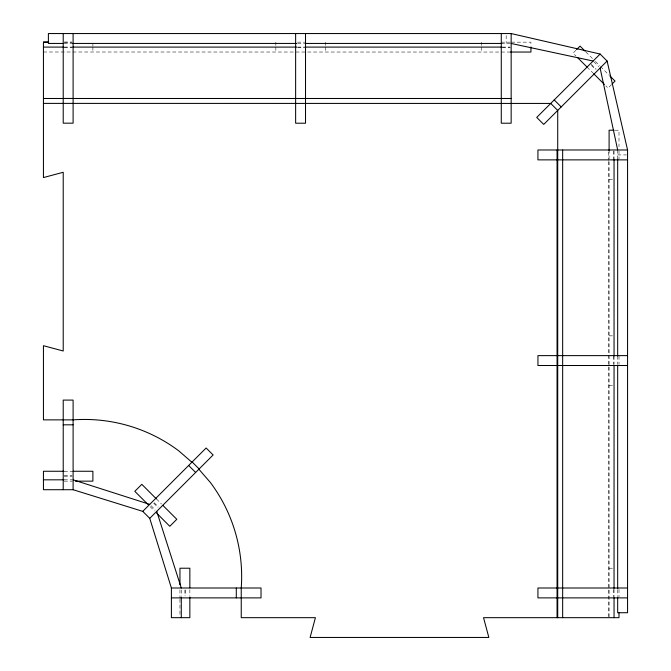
<?xml version="1.0" encoding="UTF-8"?>
<svg xmlns="http://www.w3.org/2000/svg" width="671" height="671" viewBox="0 0 671 671"><rect width="100%" height="100%" fill="white"/><g stroke="black" fill="none" stroke-linecap="round" stroke-linejoin="round"><path stroke-width="0.5" stroke-dasharray="3.35 2.52" d="M575.869 50.308L573.076 53.11L576.02 56.054M611.533 84.58L608.035 88.069L605.854 85.888M64.206 42.114L72.283 42.114M64.399 42.156L71.722 42.156M297.488 42.147L304.701 42.147M501.271 42.156L510.337 42.156M511.369 42.156L530.946 42.156L530.946 46.106M64.097 43.439L72.476 43.439M297.614 43.472L304.533 43.472M501.271 43.472L510.17 43.472M64.206 47.062L72.116 47.062M297.614 47.096L304.533 47.096M502.26 47.096L510.17 47.096M64.206 47.725L72.116 47.725M297.614 47.758L304.533 47.758M502.26 47.758L510.17 47.758M43.439 52.002L510.337 52.044M615.039 130.208L618.997 130.208L618.997 146.689M617.672 154.926L626.571 154.926M609.1 179.652L613.059 179.652M609.109 335.844L613.059 335.844M609.109 385.297L613.059 385.297M64.206 471.26L73.105 471.26M64.206 475.546L72.116 475.546M64.206 476.209L72.116 476.209M64.206 479.824L72.116 479.824M64.206 481.149L72.283 481.149M609.1 568.22L613.059 568.22M585.892 51.944L592.451 58.494M595.362 61.413L599.731 65.783M600.461 66.513L609.201 75.253M593.818 61.732L598.708 66.63M591.252 64.299L596.15 69.188M591.486 65.464L595.68 69.658M587.058 67.092L592.845 72.879M156.502 499.014L161.485 503.996M154.171 502.738L158.364 506.94M153.701 503.208L157.903 507.402M151.143 505.766L155.337 509.968M150.119 506.622L154.489 510.992M618.997 150.807L618.997 158.884M618.997 356.1L618.997 364.47M618.997 589.423L618.997 596.745M617.672 149.985L617.672 159.874M617.672 356.066L617.672 364.445M617.672 589.675L617.672 595.965M614.049 150.975L614.049 158.884M614.049 356.1L614.049 364.47M614.049 589.423L614.049 596.745M613.386 150.975L613.386 158.884M613.386 356.1L613.386 364.47M613.386 589.423L613.386 596.745M609.1 149.985L609.1 617.672M608.446 152.074L608.446 160.444M608.446 161.493L608.446 616.624M506.177 35.529L506.177 43.472M481.493 42.156L481.493 46.106M481.493 47.096L481.493 52.044M325.301 42.147L325.301 46.106M325.301 47.096L325.301 52.044M275.848 42.147L275.848 46.106M275.848 47.096L275.848 52.044M189.851 589.708L189.851 596.033M185.565 589.977L185.565 595.915M184.902 589.977L184.902 595.915M181.279 589.977L181.279 596.183M179.954 589.851L179.954 598.096M179.954 599.128L179.954 616.641M92.892 44.093L92.892 46.073M92.892 47.062L92.892 52.002"/><path stroke-width="1.01" d="M576.574 49.612L580.063 46.114L585.162 51.214M63.904 471.26L43.439 471.26L43.439 489.713L73.105 489.713L142.755 511.361L206.123 447.993L213.118 454.98L149.742 518.356L171.39 587.997L171.39 617.672L189.851 617.672L189.851 597.064M600.109 54.041L536.733 117.417L543.728 124.412L607.104 61.036L600.109 54.041L511.159 33.55L48.387 33.55L48.387 43.439L63.049 43.439M612.237 83.875L615.03 81.082L609.931 75.982M48.589 42.114L43.439 42.114L43.439 177.572L63.217 172.271L63.217 351L43.439 345.699L43.439 419.87L73.105 419.87A157.115 157.115 0 0 1 178.662 450.769L191.889 462.227M43.472 42.156L48.706 42.156M72.476 43.439L296.666 43.439M305.045 43.439L501.992 43.439M43.472 47.096L63.351 47.096M72.77 47.096L296.674 47.096M305.045 47.096L501.749 47.096M510.48 52.044L530.946 52.044L530.946 47.096M63.217 98.452L73.105 98.452M43.472 98.486L63.351 98.486M72.77 98.486L511.159 98.486M43.439 103.393L550.723 103.435L557.718 110.421L557.718 617.672M614.049 130.208L609.1 130.208L609.1 150.807M617.672 597.014L617.672 612.724L627.561 612.724L627.561 149.985L537.932 149.985L537.932 159.874L627.561 159.874M627.561 355.622L537.941 355.622L537.941 365.51L627.561 365.51M63.217 424.818L73.105 424.818M73.105 471.26L92.892 471.26L92.892 481.149L75.378 481.149M43.439 479.824L63.904 479.824M171.39 587.997L261.019 587.997L261.019 597.886L171.39 597.886M627.561 587.997L537.932 587.997L537.932 597.886L627.561 597.886M511.159 43.472L593.114 61.036M73.105 479.824L149.742 504.374M577.446 57.48L587.058 67.092M593.567 73.6L604.42 84.454M554.221 99.937L561.208 106.924M192.141 461.975L199.136 468.97M188.643 465.473L195.638 472.468M156.284 498.796L141.816 484.328L134.821 491.323L147.93 504.433M162.793 505.305L176.783 519.295L169.788 526.29L156.679 513.172M142.755 511.361L149.742 518.356M198.884 469.222L210.342 482.441A157.115 157.115 0 0 1 241.241 587.997L241.241 617.672L315.412 617.672L310.111 637.45L488.84 637.45L483.539 617.672L618.997 617.672L618.997 612.438M156.737 511.361L181.279 587.997M607.104 61.036L627.561 149.985M600.109 68.031L617.672 149.985M617.672 159.119L617.672 356.066M617.672 365.494L617.672 588.635M614.049 159.404L614.049 356.1M614.049 365.519L614.049 588.375M614.049 597.794L614.049 617.672M562.659 149.985L562.659 617.672M557.056 149.985L557.056 617.672M511.159 33.584L511.159 123.212L501.271 123.212L501.271 33.584M305.523 33.584L305.523 123.212L295.634 123.212L295.634 33.584M236.293 587.997L236.293 597.886M189.851 587.796L189.851 568.22L179.954 568.22L179.954 584.701M181.279 597.207L181.279 617.672M73.105 33.55L73.105 123.17L63.217 123.17L63.217 33.55M73.105 489.713L73.105 400.092L63.217 400.092L63.217 489.713"/></g></svg>
